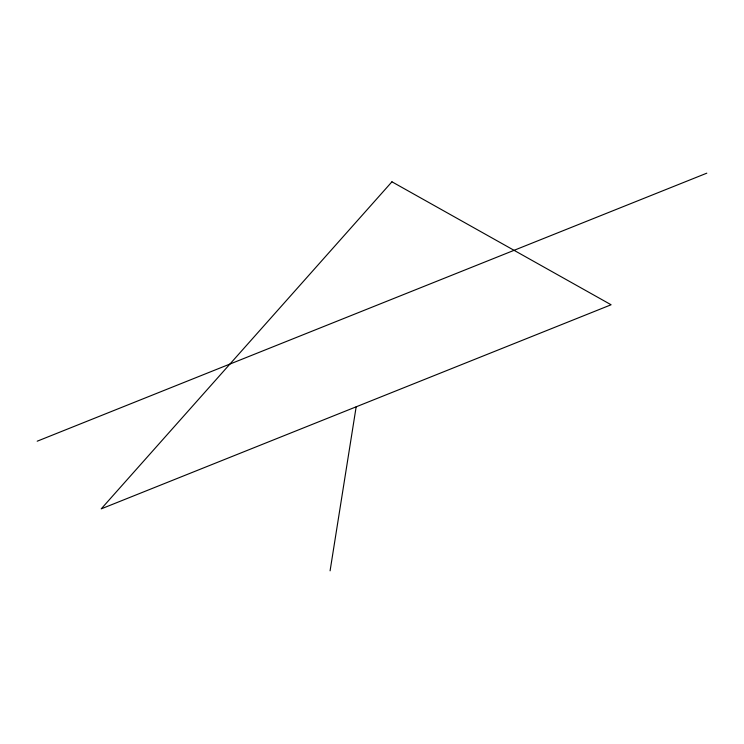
<?xml version="1.0" encoding="UTF-8"?>
<svg xmlns="http://www.w3.org/2000/svg" width="744" height="744" viewBox="0 0 744 744"><rect width="100%" height="100%" fill="white"/><g stroke="black" fill="none" stroke-linecap="round" stroke-linejoin="round"><path stroke-width="1.12" d="M330.085 570.825L356.162 406.819M37.2 441.201L706.8 173.175M391.939 181.796L101.212 508.868L611.103 304.77L391.939 181.796"/></g></svg>
